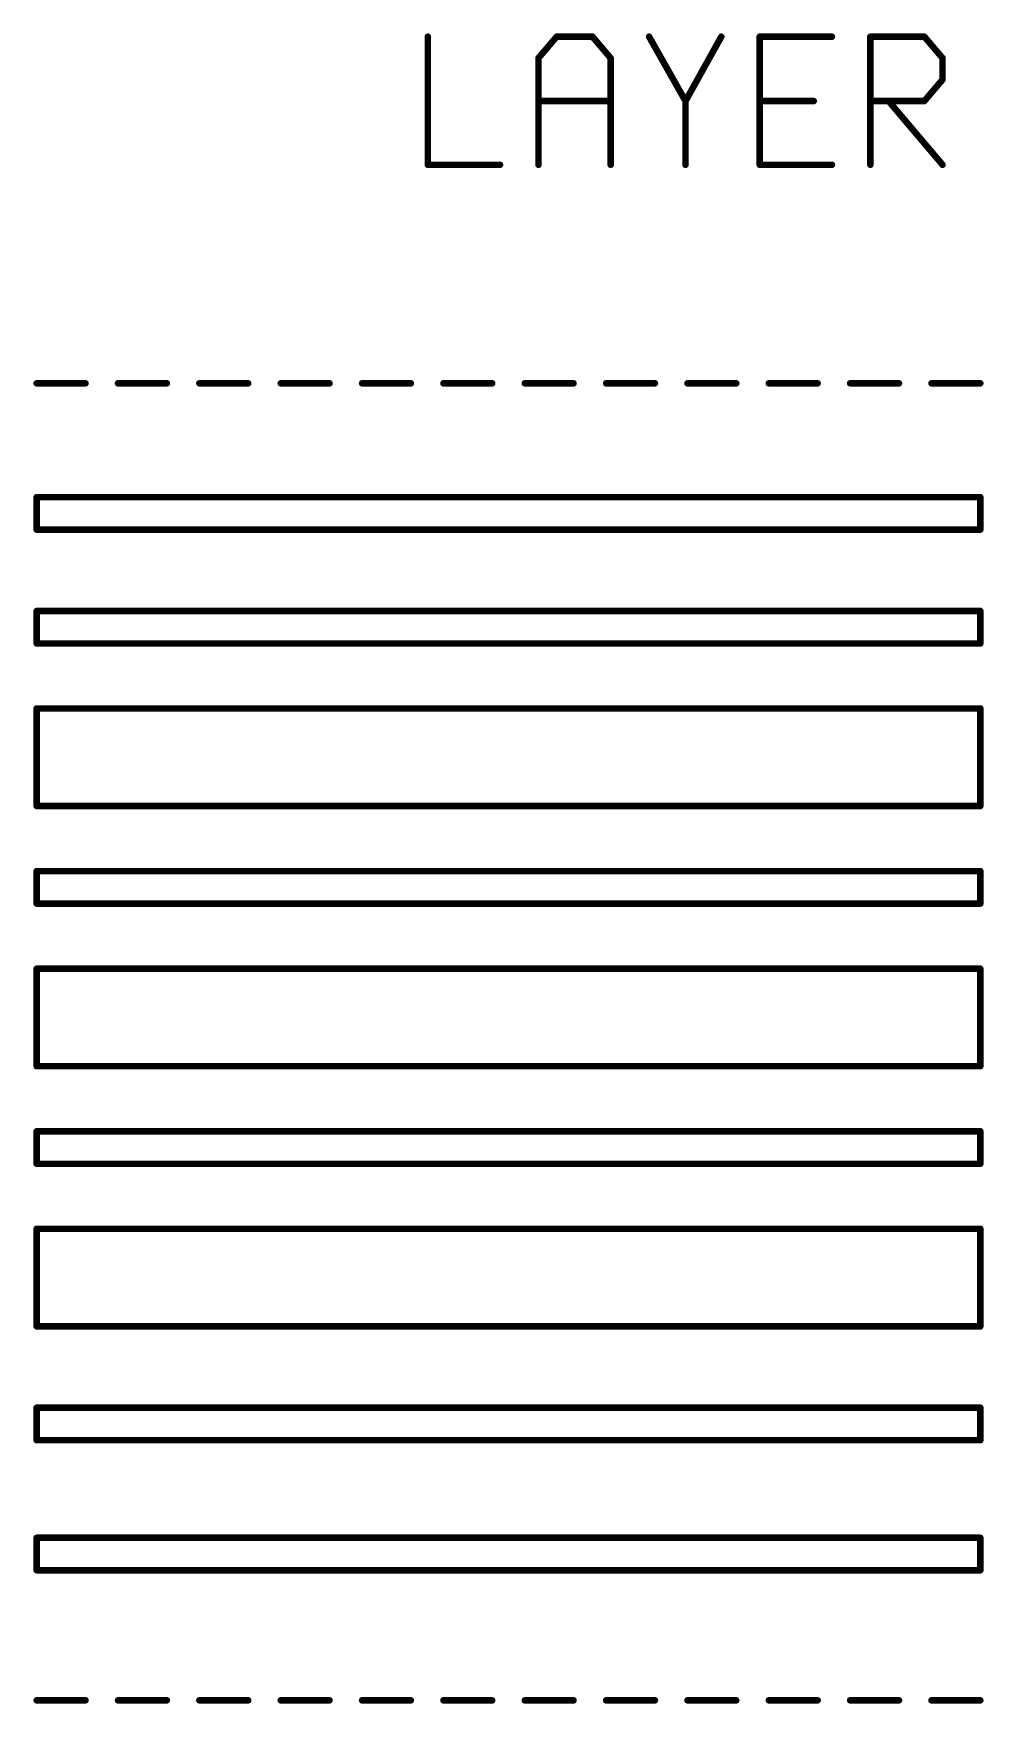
# Model space of a CAD drawing. Extents: x -18 to 16.1, y -6.6 to 15.5.
# Drawn here: x 8.398 to 9.858, y 8.545 to 11.113 of the extents above; entities that cross this region are included whole.
import ezdxf

# ---------------------------------------------------------------- set-up
doc = ezdxf.new("R2010")
doc.units = 0
doc.layers.get('0').update_dxf_attribs({"linetype": 'CONTINUOUS'})
doc.layers.add('FAB', color=13, linetype='CONTINUOUS')

# ---------------------------------------------------------------- blocks, each defined once
blk = doc.blocks.new('ROUND_2')
at = {"const_width": 0.005}
blk.add_lwpolyline([(-0.0025, 0, 1), (0.0025, 0, 1)], format="xyb", close=True, dxfattribs=at)

msp = doc.modelspace()

# ---------------------------------------------------------------- linework, layer by layer
at = {"layer": 'FAB', "const_width": 0.01}
for points in [[(9.004, 11.108), (9.004, 10.911)], [(9.174, 11.075), (9.202, 11.108)], [(9.202, 11.108), (9.257, 11.108)], [(9.257, 11.108), (9.285, 11.075)], [(9.344, 11.108), (9.4, 11.009)], [(9.4, 11.009), (9.455, 11.108)], [(9.514, 11.108), (9.625, 11.108)], [(9.514, 11.108), (9.514, 10.911)], [(9.684, 10.911), (9.684, 11.108)], [(9.684, 11.108), (9.767, 11.108)], [(9.767, 11.108), (9.795, 11.075)], [(9.174, 10.911), (9.174, 11.075)], [(9.285, 11.075), (9.285, 10.911)], [(9.795, 11.075), (9.795, 11.042)], [(9.795, 11.042), (9.767, 11.009)], [(9.174, 11.009), (9.285, 11.009)], [(9.4, 11.009), (9.4, 10.911)], [(9.514, 11.009), (9.597, 11.009)], [(9.767, 11.009), (9.684, 11.009)], [(9.712, 11.009), (9.795, 10.911)], [(9.004, 10.911), (9.115, 10.911)], [(9.514, 10.911), (9.625, 10.911)], [(8.403, 10.575), (8.478, 10.575)], [(8.528, 10.575), (8.603, 10.575)], [(8.653, 10.575), (8.728, 10.575)], [(8.778, 10.575), (8.853, 10.575)], [(8.903, 10.575), (8.978, 10.575)], [(9.028, 10.575), (9.103, 10.575)], [(9.153, 10.575), (9.228, 10.575)], [(9.278, 10.575), (9.353, 10.575)], [(9.403, 10.575), (9.478, 10.575)], [(9.528, 10.575), (9.603, 10.575)], [(9.653, 10.575), (9.728, 10.575)], [(9.778, 10.575), (9.853, 10.575)], [(8.403, 10.35), (8.403, 10.4)], [(8.403, 10.4), (9.853, 10.4)], [(9.853, 10.4), (9.853, 10.35)], [(9.853, 10.35), (8.403, 10.35)], [(8.403, 10.175), (8.403, 10.225)], [(8.403, 10.225), (9.853, 10.225)], [(9.853, 10.225), (9.853, 10.175)], [(9.853, 10.175), (8.403, 10.175)], [(8.403, 9.925), (8.403, 10.075)], [(8.403, 10.075), (9.853, 10.075)], [(9.853, 10.075), (9.853, 9.925)], [(9.853, 9.925), (8.403, 9.925)], [(8.403, 9.775), (8.403, 9.825)], [(8.403, 9.825), (9.853, 9.825)], [(9.853, 9.825), (9.853, 9.775)], [(9.853, 9.775), (8.403, 9.775)], [(8.403, 9.525), (8.403, 9.675)], [(8.403, 9.675), (9.853, 9.675)], [(9.853, 9.675), (9.853, 9.525)], [(9.853, 9.525), (8.403, 9.525)], [(8.403, 9.375), (8.403, 9.425)], [(8.403, 9.425), (9.853, 9.425)], [(9.853, 9.425), (9.853, 9.375)], [(9.853, 9.375), (8.403, 9.375)], [(8.403, 9.125), (8.403, 9.275)], [(8.403, 9.275), (9.853, 9.275)], [(9.853, 9.275), (9.853, 9.125)], [(9.853, 9.125), (8.403, 9.125)], [(8.403, 8.95), (8.403, 9)], [(8.403, 9), (9.853, 9)], [(9.853, 9), (9.853, 8.95)], [(9.853, 8.95), (8.403, 8.95)], [(8.403, 8.75), (8.403, 8.8)], [(8.403, 8.8), (9.853, 8.8)], [(9.853, 8.8), (9.853, 8.75)], [(9.853, 8.75), (8.403, 8.75)], [(8.403, 8.55), (8.478, 8.55)], [(8.528, 8.55), (8.603, 8.55)], [(8.653, 8.55), (8.728, 8.55)], [(8.778, 8.55), (8.853, 8.55)], [(8.903, 8.55), (8.978, 8.55)], [(9.028, 8.55), (9.103, 8.55)], [(9.153, 8.55), (9.228, 8.55)], [(9.278, 8.55), (9.353, 8.55)], [(9.403, 8.55), (9.478, 8.55)], [(9.528, 8.55), (9.603, 8.55)], [(9.653, 8.55), (9.728, 8.55)], [(9.778, 8.55), (9.853, 8.55)]]:
    msp.add_lwpolyline(points, dxfattribs=at)

# ---------------------------------------------------------------- block references
at = {"layer": 'FAB'}
for p in [(9.004, 11.108), (9.202, 11.108), (9.202, 11.108), (9.257, 11.108), (9.257, 11.108), (9.344, 11.108), (9.455, 11.108), (9.514, 11.108), (9.514, 11.108), (9.625, 11.108), (9.684, 11.108), (9.684, 11.108), (9.767, 11.108), (9.767, 11.108), (9.174, 11.075), (9.174, 11.075), (9.285, 11.075), (9.285, 11.075), (9.795, 11.075), (9.795, 11.075), (9.795, 11.042), (9.795, 11.042), (9.174, 11.009), (9.285, 11.009), (9.4, 11.009), (9.4, 11.009), (9.4, 11.009), (9.514, 11.009), (9.597, 11.009), (9.684, 11.009), (9.712, 11.009), (9.767, 11.009), (9.767, 11.009), (9.004, 10.911), (9.004, 10.911), (9.115, 10.911), (9.174, 10.911), (9.285, 10.911), (9.4, 10.911), (9.514, 10.911), (9.514, 10.911), (9.625, 10.911), (9.684, 10.911), (9.795, 10.911), (8.403, 10.575), (8.478, 10.575), (8.528, 10.575), (8.603, 10.575), (8.653, 10.575), (8.728, 10.575), (8.778, 10.575), (8.853, 10.575), (8.903, 10.575), (8.978, 10.575), (9.028, 10.575), (9.103, 10.575), (9.153, 10.575), (9.228, 10.575), (9.278, 10.575), (9.353, 10.575), (9.403, 10.575), (9.478, 10.575), (9.528, 10.575), (9.603, 10.575), (9.653, 10.575), (9.728, 10.575), (9.778, 10.575), (9.853, 10.575), (8.403, 10.4), (8.403, 10.4), (9.853, 10.4), (9.853, 10.4), (8.403, 10.35), (8.403, 10.35), (9.853, 10.35), (9.853, 10.35), (8.403, 10.225), (8.403, 10.225), (9.853, 10.225), (9.853, 10.225), (8.403, 10.175), (8.403, 10.175), (9.853, 10.175), (9.853, 10.175), (8.403, 10.075), (8.403, 10.075), (9.853, 10.075), (9.853, 10.075), (8.403, 9.925), (8.403, 9.925), (9.853, 9.925), (9.853, 9.925), (8.403, 9.825), (8.403, 9.825), (9.853, 9.825), (9.853, 9.825), (8.403, 9.775), (8.403, 9.775), (9.853, 9.775), (9.853, 9.775), (8.403, 9.675), (8.403, 9.675), (9.853, 9.675), (9.853, 9.675), (8.403, 9.525), (8.403, 9.525), (9.853, 9.525), (9.853, 9.525), (8.403, 9.425), (8.403, 9.425), (9.853, 9.425), (9.853, 9.425), (8.403, 9.375), (8.403, 9.375), (9.853, 9.375), (9.853, 9.375), (8.403, 9.275), (8.403, 9.275), (9.853, 9.275), (9.853, 9.275), (8.403, 9.125), (8.403, 9.125), (9.853, 9.125), (9.853, 9.125), (8.403, 9), (8.403, 9), (9.853, 9), (9.853, 9), (8.403, 8.95), (8.403, 8.95), (9.853, 8.95), (9.853, 8.95), (8.403, 8.8), (8.403, 8.8), (9.853, 8.8), (9.853, 8.8), (8.403, 8.75), (8.403, 8.75), (9.853, 8.75), (9.853, 8.75), (8.403, 8.55), (8.478, 8.55), (8.528, 8.55), (8.603, 8.55), (8.653, 8.55), (8.728, 8.55), (8.778, 8.55), (8.853, 8.55), (8.903, 8.55), (8.978, 8.55), (9.028, 8.55), (9.103, 8.55), (9.153, 8.55), (9.228, 8.55), (9.278, 8.55), (9.353, 8.55), (9.403, 8.55), (9.478, 8.55), (9.528, 8.55), (9.603, 8.55), (9.653, 8.55), (9.728, 8.55), (9.778, 8.55), (9.853, 8.55)]:
    msp.add_blockref('ROUND_2', p, dxfattribs=at)

doc.saveas('drawing.dxf')
